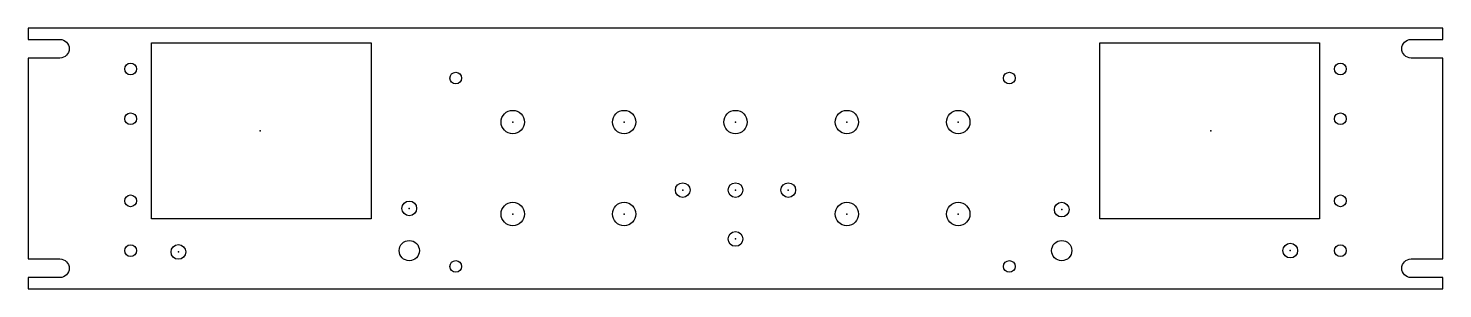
# Model space of a CAD drawing. Header units: millimetres. Extents: x -241 to 241, y -44 to 44.
import ezdxf

# ---------------------------------------------------------------- set-up
doc = ezdxf.new("R2010")
doc.units = ezdxf.units.MM
doc.layers.get('0').update_dxf_attribs({"linetype": 'CONTINUOUS'})

msp = doc.modelspace()

# ---------------------------------------------------------------- linework, layer by layer
msp.add_lwpolyline([(-241.3, 34.29), (-241.3, -34.29), (-230.5, -34.29, -1), (-230.5, -40.64), (-241.3, -40.64), (-241.3, -44.45), (241.3, -44.45), (241.3, -40.64), (230.5, -40.64, -1), (230.5, -34.29), (241.3, -34.29), (241.3, 34.29), (230.5, 34.29, -1), (230.5, 40.64), (241.3, 40.64), (241.3, 44.45), (-241.3, 44.45), (-241.3, 40.64), (-230.5, 40.64, -1), (-230.5, 34.29)], format="xyb", close=True)
for points in [[(-199.3, -20.55), (-199.3, 39.45), (-124.3, 39.45), (-124.3, -20.55)], [(199.3, 39.45), (199.3, -20.55), (124.3, -20.55), (124.3, 39.45)]]:
    msp.add_lwpolyline(points, close=True)
for centre, radius in [((-206.39, 30.55), 2), ((-95.45, 27.45), 2), ((93.44, 27.45), 2), ((206.39, 30.55), 2), ((-206.39, 13.55), 2), ((-76, 12.45), 3.99), ((-38, 12.45), 3.99), ((0, 12.45), 3.99), ((38, 12.45), 3.99), ((76, 12.45), 3.99), ((206.39, 13.55), 2), ((-18, -10.8), 2.5), ((0, -10.8), 2.5), ((18, -10.8), 2.5), ((-206.39, -14.45), 2), ((206.39, -14.45), 2), ((-111.3, -17.03), 2.5), ((-76, -18.95), 3.99), ((-38, -18.95), 3.99), ((38, -18.95), 3.99), ((76, -18.95), 3.99), ((111.3, -17.45), 2.5), ((-111.3, -31.45), 3.45), ((0, -27.45), 2.5), ((111.3, -31.45), 3.45), ((189.3, -31.45), 2.5), ((-206.39, -31.45), 2), ((-190.08, -31.89), 2.5), ((206.39, -31.45), 2), ((-95.45, -36.84), 2), ((93.44, -36.84), 2)]:
    msp.add_circle(centre, radius)
for p in [(-76, 12.45), (-38, 12.45), (0, 12.45), (38, 12.45), (76, 12.45), (-162.15, 9.45), (-162.15, 9.45), (162.15, 9.45), (162.15, 9.45), (-18, -10.8), (0, -10.8), (18, -10.8), (-111.3, -17.03), (-76, -18.95), (-38, -18.95), (38, -18.95), (76, -18.95), (111.3, -17.45), (0, -27.45), (-190.08, -31.89), (189.3, -31.45)]:
    msp.add_point(p)

doc.saveas('drawing.dxf')
